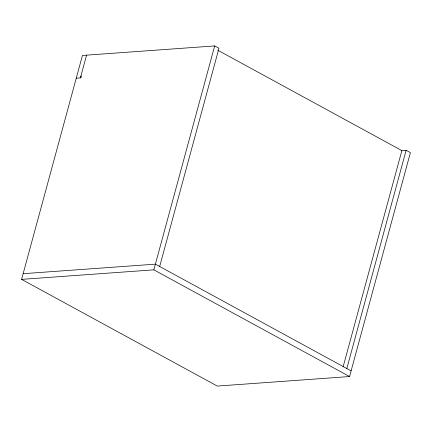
<?xml version="1.0" encoding="UTF-8"?>
<svg xmlns="http://www.w3.org/2000/svg" width="432" height="432" viewBox="0 0 432 432"><rect width="100%" height="100%" fill="white"/><g stroke="black" fill="none" stroke-linecap="round" stroke-linejoin="round"><path stroke-width="0.65" d="M401.425 150.633L406.118 150.298L410.4 152.631L349.564 376.547L217.312 386.078L21.6 279.369L82.436 55.453L214.688 45.922L218.97 48.254L159.678 266.495M80.401 77.868L86.573 55.15M21.6 279.369L153.851 269.838L214.688 45.922M343.105 366.892L401.868 150.601L217.679 50.177M346.826 368.534L406.118 150.298M80.838 76.248L81.313 76.21L80.87 77.836L76.264 78.165M23.144 273.688L155.396 264.157L351.108 370.872M153.851 269.838L349.564 376.547"/></g></svg>
